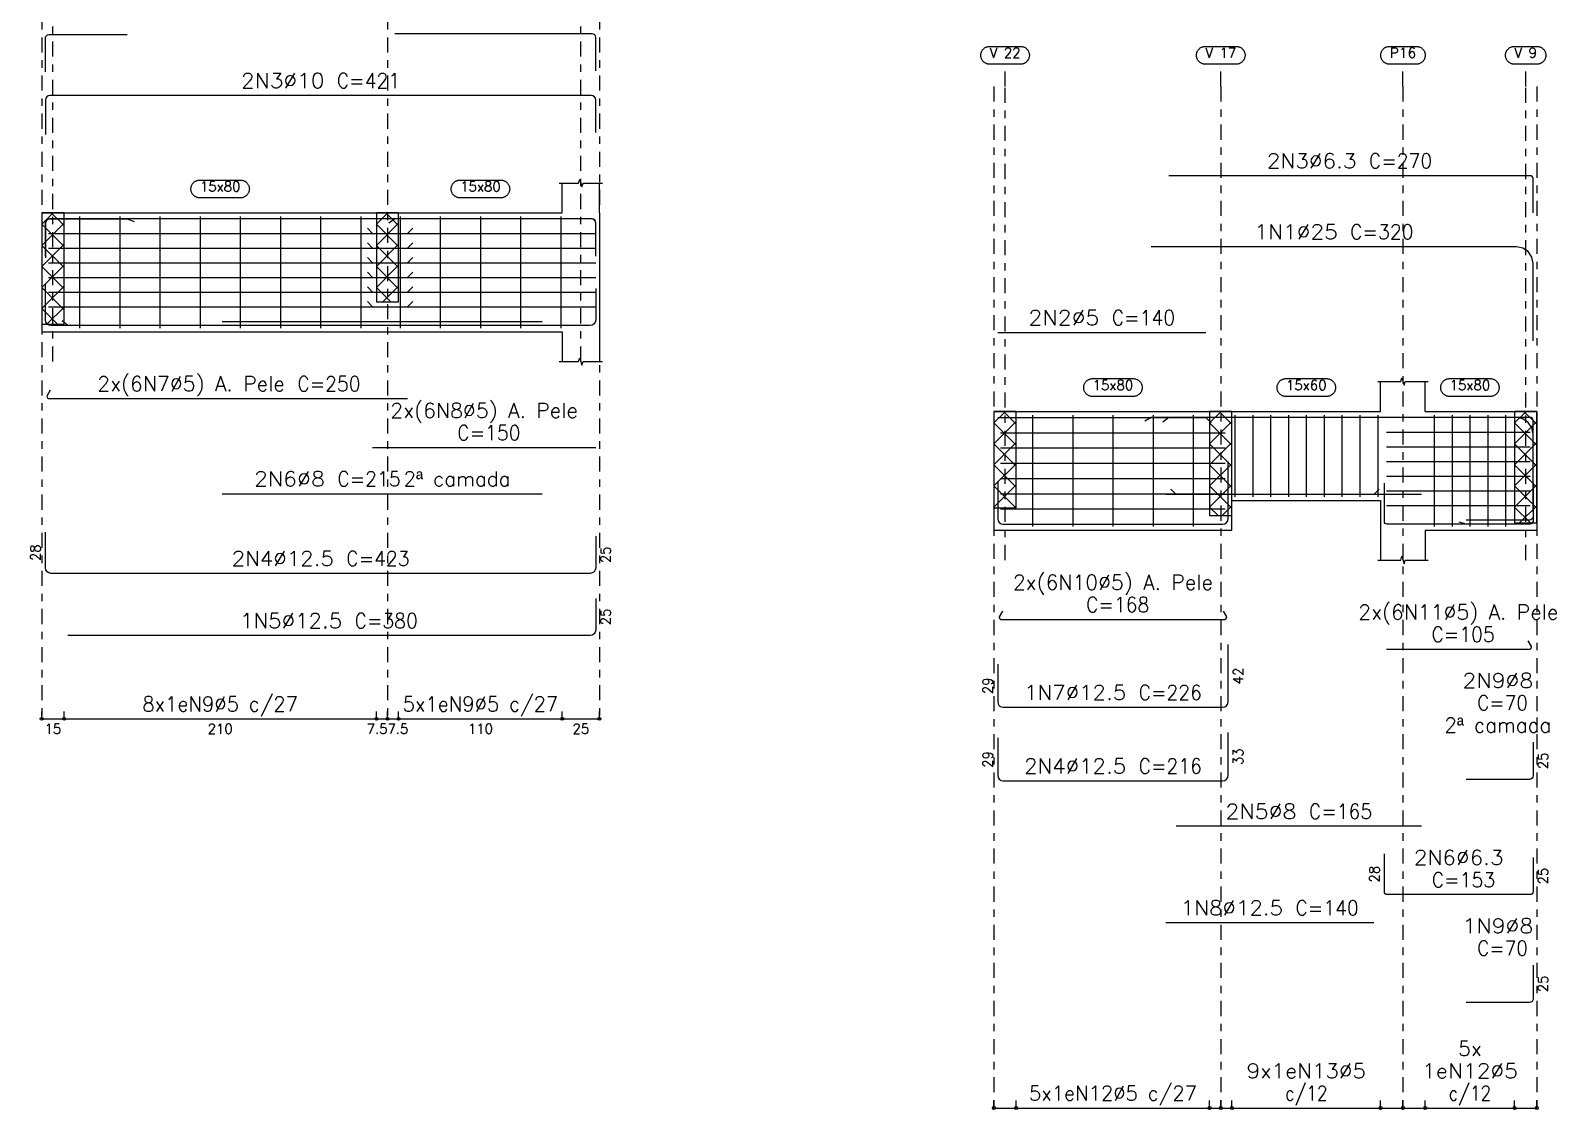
# Model space of a CAD drawing. Header units: millimetres. Extents: x 0 to 119, y 0 to 84.
# Drawn here: x 49.16 to 69.68, y 38.55 to 53.07 of the extents above; entities that cross this region are included whole.
import ezdxf
from ezdxf.enums import TextEntityAlignment as Align

# ---------------------------------------------------------------- set-up
doc = ezdxf.new("R2010")
doc.units = ezdxf.units.MM
doc.linetypes.add('CYPE_RAYAPUNTO', pattern=[0.4125, 0.2025, -0.105, 0, -0.105])
for name, color, linetype, lineweight in [('ARM_LONGITUDINAL_Ø10', 103, 'Continuous', 9), ('ARM_LONGITUDINAL_Ø12_5', 51, 'Continuous', 9), ('ARM_LONGITUDINAL_Ø25', 20, 'Continuous', 9), ('ARM_LONGITUDINAL_Ø5', 151, 'Continuous', 9), ('ARM_LONGITUDINAL_Ø6_3', 32, 'Continuous', 9), ('ARM_LONGITUDINAL_Ø8', 32, 'Continuous', 9), ('ARM_TRANSVERSAL_Ø5', 151, 'Continuous', 9), ('ELE_ARM_TRANS_TXT_EST', 3, 'Continuous', 9), ('ELE_CONT_NOS', 122, 'Continuous', 9), ('ELE_CONT_VIG_CONCRETO', 2, 'Continuous', 9), ('ELE_COT_COT_ANCORAGENS', 3, 'Continuous', 0), ('ELE_COT_COT_EST', 3, 'Continuous', 0), ('ELE_COT_COT_LIN_APOIOS', 2, 'CYPE_RAYAPUNTO', 0), ('ELE_COT_TEXTOS_ESTRIBOS', 122, 'Continuous', 0), ('ELE_REF_COT_LIN_AUX_COTA', 2, 'CYPE_RAYAPUNTO', 9), ('ELE_REF_REF_NOME', 3, 'Continuous', 9), ('ELE_REF_REF_REFERENCIA', 3, 'Continuous', 9), ('ELE_REF_TEXTO_REF_NOME', 3, 'Continuous', 9), ('ELE_REF_TEXTO_REF_REFERENCIA', 3, 'Continuous', 9), ('POR_ARM_LONG_ARM_TEXTOS', 3, 'Continuous', 9), ('POR_ARM_LONG_TXT_COMP', 3, 'Continuous', 9), ('POR_ARM_LONG_TXT_IND_LAYER_ARM_LONG', 3, 'Continuous', 9)]:
    doc.layers.add(name, color=color, linetype=linetype, lineweight=lineweight)
doc.styles.add('CYPETXT', font='', dxfattribs={"height": 0.2})
doc.styles.get('CYPETXT').set_extended_font_data('romans')

msp = doc.modelspace()

# ---------------------------------------------------------------- linework, layer by layer
at = {"layer": 'ARM_LONGITUDINAL_Ø10'}
for points in [[(56.76, 51.692), (56.76, 52.132), (56.755, 52.155), (56.742, 52.174), (56.723, 52.187), (56.7, 52.192), (49.42, 52.192), (49.397, 52.187), (49.377, 52.174), (49.364, 52.155), (49.36, 52.132), (49.36, 51.668)], [(56.76, 50.032), (56.76, 50.472), (56.755, 50.495), (56.742, 50.515), (56.723, 50.528), (56.7, 50.532), (49.42, 50.532), (49.397, 50.528), (49.377, 50.515), (49.364, 50.495), (49.36, 50.472), (49.36, 50.008)]]:
    msp.add_lwpolyline(points, dxfattribs=at)
at = {"layer": 'ARM_LONGITUDINAL_Ø12_5'}
for p, q in [((49.66, 49.096), (49.584, 49.162)), ((67.224, 46.825), (67.295, 46.895))]:
    msp.add_line(p, q, dxfattribs=at)
for points in [[(56.76, 49.596), (56.76, 49.171), (56.754, 49.142), (56.738, 49.118), (56.713, 49.102), (56.685, 49.096), (49.435, 49.096), (49.406, 49.102), (49.382, 49.118), (49.365, 49.142), (49.36, 49.171), (49.36, 49.652)], [(56.76, 49.596), (56.76, 49.171), (56.754, 49.142), (56.738, 49.118), (56.713, 49.102), (56.685, 49.096), (49.66, 49.096)], [(62.165, 47.004), (62.165, 46.5), (62.17, 46.471), (62.187, 46.447), (62.211, 46.43), (62.24, 46.425), (65.19, 46.425), (65.218, 46.43), (65.243, 46.447), (65.259, 46.471), (65.265, 46.5), (65.265, 47.269)], [(62.165, 47.003), (62.165, 46.5), (62.17, 46.471), (62.187, 46.447), (62.211, 46.43), (62.24, 46.425), (65.19, 46.425), (65.218, 46.43), (65.243, 46.447), (65.259, 46.471), (65.265, 46.5), (65.265, 47.077)], [(67.224, 46.825), (64.424, 46.825)], [(56.76, 46.264), (56.76, 45.839), (56.754, 45.81), (56.738, 45.786), (56.713, 45.77), (56.685, 45.764), (49.435, 45.764), (49.406, 45.77), (49.382, 45.786), (49.365, 45.81), (49.36, 45.839), (49.36, 46.32)], [(56.76, 45.427), (56.76, 45.002), (56.754, 44.974), (56.738, 44.949), (56.713, 44.933), (56.685, 44.927), (49.66, 44.927)], [(62.165, 44.542), (62.165, 44.037), (62.17, 44.009), (62.187, 43.984), (62.211, 43.968), (62.24, 43.962), (65.19, 43.962), (65.218, 43.968), (65.243, 43.984), (65.259, 44.009), (65.265, 44.037), (65.265, 44.806)], [(62.165, 43.55), (62.165, 43.047), (62.17, 43.018), (62.187, 42.994), (62.211, 42.978), (62.24, 42.972), (65.19, 42.972), (65.218, 42.978), (65.243, 42.994), (65.259, 43.018), (65.265, 43.047), (65.265, 43.624)], [(67.224, 41.064), (64.424, 41.064)]]:
    msp.add_lwpolyline(points, dxfattribs=at)
at = {"layer": 'ARM_LONGITUDINAL_Ø25'}
msp.add_line((64.231, 47.861), (64.146, 47.809), dxfattribs=at)
for points in [[(69.365, 48.89), (69.365, 49.932), (69.348, 50.018), (69.299, 50.091), (69.226, 50.14), (69.14, 50.157), (64.231, 50.157)], [(69.365, 46.594), (69.365, 47.636), (69.348, 47.722), (69.299, 47.795), (69.226, 47.844), (69.14, 47.861), (64.231, 47.861)]]:
    msp.add_lwpolyline(points, dxfattribs=at)
at = {"layer": 'ARM_LONGITUDINAL_Ø5'}
for p, q in [((53.76, 50.335), (53.689, 50.406)), ((54.23, 50.335), (54.3, 50.406)), ((53.76, 50.138), (53.689, 50.209)), ((54.23, 50.138), (54.3, 50.209)), ((53.76, 49.941), (53.689, 50.011)), ((54.23, 49.941), (54.3, 50.011)), ((53.76, 49.744), (53.689, 49.814)), ((54.23, 49.744), (54.3, 49.814)), ((53.76, 49.546), (53.689, 49.617)), ((54.23, 49.546), (54.3, 49.617)), ((53.76, 49.349), (53.689, 49.42)), ((54.23, 49.349), (54.3, 49.42)), ((64.965, 47.861), (65.035, 47.79))]:
    msp.add_line(p, q, dxfattribs=at)
for points in [[(49.4, 50.335), (54.23, 50.335)], [(53.76, 50.335), (56.76, 50.335)], [(49.4, 50.138), (54.23, 50.138)], [(53.76, 50.138), (56.76, 50.138)], [(49.4, 49.941), (54.23, 49.941)], [(53.76, 49.941), (56.76, 49.941)], [(49.4, 49.744), (54.23, 49.744)], [(53.76, 49.744), (56.76, 49.744)], [(49.4, 49.546), (54.23, 49.546)], [(53.76, 49.546), (56.76, 49.546)], [(49.4, 49.349), (54.23, 49.349)], [(53.76, 49.349), (56.76, 49.349)], [(62.165, 49.003), (64.965, 49.003)], [(49.425, 48.227), (49.38, 48.149), (49.382, 48.135), (49.389, 48.123), (49.4, 48.114), (54.23, 48.114)], [(62.165, 47.861), (64.965, 47.861)], [(62.205, 47.656), (65.224, 47.656)], [(67.395, 47.664), (69.324, 47.664)], [(53.76, 47.455), (56.76, 47.455)], [(62.205, 47.45), (65.224, 47.45)], [(67.395, 47.466), (69.324, 47.466)], [(62.205, 47.245), (65.224, 47.245)], [(67.395, 47.269), (69.324, 47.269)], [(62.205, 47.04), (65.224, 47.04)], [(67.395, 47.072), (69.324, 47.072)], [(62.205, 46.835), (65.224, 46.835)], [(67.395, 46.875), (69.324, 46.875)], [(62.205, 46.63), (65.224, 46.63)], [(67.395, 46.678), (69.324, 46.678)], [(62.23, 45.255), (62.185, 45.178), (62.187, 45.164), (62.194, 45.152), (62.205, 45.143), (65.224, 45.143), (65.235, 45.152), (65.242, 45.164), (65.245, 45.178), (65.2, 45.255)], [(67.395, 44.743), (69.324, 44.743), (69.335, 44.752), (69.342, 44.764), (69.345, 44.778), (69.3, 44.855)]]:
    msp.add_lwpolyline(points, dxfattribs=at)
at = {"layer": 'ARM_LONGITUDINAL_Ø6_3'}
msp.add_line((64.465, 47.861), (64.387, 47.798), dxfattribs=at)
for points in [[(69.365, 50.612), (69.365, 51.075), (69.362, 51.089), (69.354, 51.101), (69.341, 51.11), (69.327, 51.112), (64.465, 51.112)], [(69.365, 47.361), (69.365, 47.823), (69.362, 47.837), (69.354, 47.85), (69.341, 47.858), (69.327, 47.861), (64.465, 47.861)], [(69.365, 46.925), (69.365, 46.463), (69.362, 46.448), (69.354, 46.436), (69.341, 46.428), (69.327, 46.425), (67.403, 46.425), (67.388, 46.428), (67.376, 46.436), (67.368, 46.448), (67.365, 46.463), (67.365, 46.975)], [(69.365, 41.942), (69.365, 41.48), (69.362, 41.466), (69.354, 41.453), (69.341, 41.445), (69.327, 41.442), (67.403, 41.442), (67.388, 41.445), (67.376, 41.453), (67.368, 41.466), (67.365, 41.48), (67.365, 41.992)]]:
    msp.add_lwpolyline(points, dxfattribs=at)
at = {"layer": 'ARM_LONGITUDINAL_Ø8'}
for p, q in [((50.46, 50.532), (50.553, 50.497)), ((54.06, 50.532), (53.977, 50.476)), ((64.565, 46.825), (64.494, 46.895)), ((68.465, 46.425), (68.369, 46.452))]:
    msp.add_line(p, q, dxfattribs=at)
for points in [[(49.36, 52.51), (49.36, 52.962), (49.363, 52.981), (49.374, 52.996), (49.389, 53.007), (49.408, 53.01), (50.46, 53.01)], [(56.76, 52.521), (56.76, 52.973), (56.756, 52.991), (56.746, 53.007), (56.73, 53.017), (56.712, 53.021), (54.06, 53.021)], [(49.36, 50.032), (49.36, 50.484), (49.363, 50.503), (49.374, 50.518), (49.389, 50.529), (49.408, 50.532), (50.46, 50.532)], [(56.76, 50.032), (56.76, 50.484), (56.756, 50.503), (56.746, 50.518), (56.73, 50.529), (56.712, 50.532), (54.06, 50.532)], [(51.738, 49.152), (56.038, 49.152)], [(51.738, 46.835), (56.038, 46.835)], [(67.865, 46.825), (64.565, 46.825)], [(69.365, 46.981), (69.365, 46.529), (69.361, 46.51), (69.351, 46.495), (69.335, 46.484), (69.317, 46.481), (68.465, 46.481)], [(69.365, 46.925), (69.365, 46.473), (69.361, 46.454), (69.351, 46.439), (69.335, 46.428), (69.317, 46.425), (68.465, 46.425)], [(69.365, 43.493), (69.365, 43.041), (69.361, 43.022), (69.351, 43.007), (69.335, 42.996), (69.317, 42.993), (68.465, 42.993)], [(67.865, 42.362), (64.565, 42.362)], [(69.365, 40.492), (69.365, 40.04), (69.361, 40.022), (69.351, 40.006), (69.335, 39.996), (69.317, 39.992), (68.465, 39.992)]]:
    msp.add_lwpolyline(points, dxfattribs=at)
at = {"layer": 'ARM_TRANSVERSAL_Ø5'}
for p, q in [((49.82, 50.564), (49.82, 49.064)), ((50.36, 50.564), (50.36, 49.064)), ((50.9, 50.564), (50.9, 49.064)), ((51.44, 50.564), (51.44, 49.064)), ((51.98, 50.564), (51.98, 49.064)), ((52.52, 50.564), (52.52, 49.064)), ((53.06, 50.564), (53.06, 49.064)), ((53.6, 50.564), (53.6, 49.064)), ((54.13, 50.564), (54.13, 49.064)), ((54.67, 50.564), (54.67, 49.064)), ((55.21, 50.564), (55.21, 49.064)), ((55.75, 50.564), (55.75, 49.064)), ((56.29, 50.564), (56.29, 49.064)), ((62.635, 47.893), (62.635, 46.393)), ((63.175, 47.893), (63.175, 46.393)), ((63.715, 47.893), (63.715, 46.393)), ((64.255, 47.893), (64.255, 46.393)), ((64.795, 47.893), (64.795, 46.393)), ((65.355, 47.893), (65.355, 46.793)), ((65.595, 47.893), (65.595, 46.793)), ((65.835, 47.893), (65.835, 46.793)), ((66.075, 47.893), (66.075, 46.793)), ((66.315, 47.893), (66.315, 46.793)), ((66.555, 47.893), (66.555, 46.793)), ((66.795, 47.893), (66.795, 46.793)), ((67.035, 47.893), (67.035, 46.793)), ((67.275, 47.893), (67.275, 46.793)), ((68.035, 47.893), (68.035, 46.393)), ((68.275, 47.893), (68.275, 46.393)), ((68.515, 47.893), (68.515, 46.393)), ((68.755, 47.893), (68.755, 46.393)), ((68.995, 47.893), (68.995, 46.393))]:
    msp.add_line(p, q, dxfattribs=at)
at = {"layer": 'ELE_CONT_NOS'}
for p, q in [((56.31, 50.614), (56.31, 51.014)), ((56.81, 50.614), (56.81, 51.014)), ((49.31, 50.614), (49.31, 49.014)), ((53.81, 50.614), (53.81, 50.614)), ((54.11, 50.614), (54.11, 50.614)), ((53.81, 49.014), (53.81, 49.014)), ((54.11, 49.014), (54.11, 49.014)), ((56.31, 49.014), (56.31, 48.614)), ((56.81, 49.014), (56.81, 48.614)), ((67.315, 47.943), (67.315, 48.343)), ((67.915, 47.943), (67.915, 48.343)), ((62.115, 47.943), (62.115, 46.343)), ((65.015, 47.943), (65.015, 47.943)), ((65.315, 47.943), (65.315, 47.943)), ((69.415, 47.943), (69.415, 46.343)), ((65.315, 46.743), (65.315, 46.743)), ((67.315, 46.743), (67.315, 45.943)), ((65.015, 46.343), (65.015, 46.343)), ((67.915, 46.343), (67.915, 45.943))]:
    msp.add_line(p, q, dxfattribs=at)
at = {"layer": 'ELE_CONT_NOS', "lineweight": 0}
for p, q in [((49.31, 50.459), (49.465, 50.614)), ((49.61, 50.442), (49.437, 50.614)), ((53.81, 50.459), (53.965, 50.614)), ((54.11, 50.442), (53.937, 50.614)), ((49.31, 50.176), (49.61, 50.476)), ((49.61, 50.159), (49.31, 50.459)), ((53.81, 50.176), (54.11, 50.476)), ((54.11, 50.159), (53.81, 50.459)), ((49.31, 49.893), (49.61, 50.193)), ((49.61, 49.876), (49.31, 50.176)), ((53.81, 49.893), (54.11, 50.193)), ((54.11, 49.876), (53.81, 50.176)), ((49.31, 49.61), (49.61, 49.91)), ((49.61, 49.593), (49.31, 49.893)), ((53.81, 49.61), (54.11, 49.91)), ((54.11, 49.593), (53.81, 49.893)), ((49.31, 49.328), (49.61, 49.628)), ((49.61, 49.31), (49.31, 49.61)), ((54.006, 49.414), (53.81, 49.61)), ((53.896, 49.414), (54.11, 49.628)), ((49.523, 49.114), (49.31, 49.328)), ((49.379, 49.114), (49.61, 49.345)), ((62.115, 47.787), (62.27, 47.943)), ((62.415, 47.77), (62.242, 47.943)), ((65.015, 47.787), (65.17, 47.943)), ((65.315, 47.77), (65.142, 47.943)), ((69.115, 47.787), (69.27, 47.943)), ((69.415, 47.77), (69.242, 47.943)), ((62.115, 47.505), (62.415, 47.805)), ((62.415, 47.487), (62.115, 47.787)), ((65.015, 47.505), (65.315, 47.805)), ((65.315, 47.487), (65.015, 47.787)), ((69.115, 47.505), (69.415, 47.805)), ((69.415, 47.487), (69.115, 47.787)), ((62.115, 47.222), (62.415, 47.522)), ((62.415, 47.205), (62.115, 47.505)), ((65.015, 47.222), (65.315, 47.522)), ((65.315, 47.205), (65.015, 47.505)), ((69.115, 47.222), (69.415, 47.522)), ((69.415, 47.205), (69.115, 47.505)), ((62.115, 46.939), (62.415, 47.239)), ((62.415, 46.922), (62.115, 47.222)), ((65.015, 46.939), (65.315, 47.239)), ((65.315, 46.922), (65.015, 47.222)), ((69.115, 46.939), (69.415, 47.239)), ((69.415, 46.922), (69.115, 47.222)), ((62.115, 46.656), (62.415, 46.956)), ((62.411, 46.643), (62.115, 46.939)), ((65.015, 46.656), (65.315, 46.956)), ((65.315, 46.639), (65.015, 46.939)), ((69.115, 46.656), (69.415, 46.956)), ((69.415, 46.639), (69.115, 46.939)), ((62.128, 46.643), (62.115, 46.656)), ((62.384, 46.643), (62.415, 46.673)), ((65.128, 46.543), (65.015, 46.656)), ((65.184, 46.543), (65.315, 46.673)), ((69.328, 46.443), (69.115, 46.656)), ((69.184, 46.443), (69.415, 46.673))]:
    msp.add_line(p, q, dxfattribs=at)
at = {"layer": 'ELE_CONT_NOS'}
for points in [[(56.27, 51.014), (56.53, 51.014), (56.545, 51.064), (56.575, 50.964), (56.59, 51.014), (56.85, 51.014)], [(49.31, 50.614), (49.61, 50.614)], [(53.81, 50.614), (54.11, 50.614)], [(56.81, 50.614), (56.81, 49.014)], [(49.31, 49.014), (49.61, 49.014)], [(53.81, 49.014), (54.11, 49.014)], [(56.27, 48.614), (56.53, 48.614), (56.545, 48.664), (56.575, 48.564), (56.59, 48.614), (56.85, 48.614)], [(67.275, 48.343), (67.585, 48.343), (67.6, 48.393), (67.63, 48.293), (67.645, 48.343), (67.955, 48.343)], [(62.115, 47.943), (62.415, 47.943)], [(65.015, 47.943), (65.315, 47.943)], [(69.115, 47.943), (69.415, 47.943)], [(65.015, 46.343), (65.315, 46.343), (65.315, 46.743)], [(62.115, 46.343), (62.415, 46.343)], [(69.115, 46.343), (69.415, 46.343)], [(67.275, 45.943), (67.585, 45.943), (67.6, 45.993), (67.63, 45.893), (67.645, 45.943), (67.955, 45.943)]]:
    msp.add_lwpolyline(points, dxfattribs=at)
at = {"layer": 'ELE_CONT_NOS', "lineweight": 0}
for points in [[(49.31, 50.614), (49.31, 49.114), (49.61, 49.114), (49.61, 50.614), (49.31, 50.614)], [(53.81, 50.614), (53.81, 49.414), (54.11, 49.414), (54.11, 50.614), (53.81, 50.614)], [(62.115, 47.943), (62.115, 46.643), (62.415, 46.643), (62.415, 47.943), (62.115, 47.943)], [(65.015, 47.943), (65.015, 46.543), (65.315, 46.543), (65.315, 47.943), (65.015, 47.943)], [(69.115, 47.943), (69.115, 46.443), (69.415, 46.443), (69.415, 47.943), (69.115, 47.943)]]:
    msp.add_lwpolyline(points, close=True, dxfattribs=at)
at = {"layer": 'ELE_CONT_VIG_CONCRETO'}
for p, q in [((49.61, 50.614), (53.81, 50.614)), ((54.11, 50.614), (56.31, 50.614)), ((49.61, 49.014), (53.81, 49.014)), ((54.11, 49.014), (56.31, 49.014)), ((62.415, 47.943), (65.015, 47.943)), ((65.315, 47.943), (67.315, 47.943)), ((67.915, 47.943), (69.115, 47.943)), ((65.315, 46.743), (67.315, 46.743)), ((62.415, 46.343), (65.015, 46.343)), ((67.915, 46.343), (69.115, 46.343))]:
    msp.add_line(p, q, dxfattribs=at)
at = {"layer": 'ELE_COT_COT_EST'}
for p, q in [((49.31, 43.807), (49.31, 43.907)), ((49.61, 43.807), (49.61, 43.907)), ((53.81, 43.807), (53.81, 43.907)), ((53.96, 43.807), (53.96, 43.907)), ((54.11, 43.807), (54.11, 43.907)), ((56.31, 43.807), (56.31, 43.907)), ((62.115, 38.572), (62.115, 38.672)), ((62.415, 38.572), (62.415, 38.672)), ((65.015, 38.572), (65.015, 38.672)), ((65.165, 38.572), (65.165, 38.672)), ((65.315, 38.572), (65.315, 38.672)), ((67.315, 38.572), (67.315, 38.672)), ((67.615, 38.572), (67.615, 38.672)), ((67.915, 38.572), (67.915, 38.672)), ((69.115, 38.572), (69.115, 38.672))]:
    msp.add_line(p, q, dxfattribs=at)
for points in [[(49.31, 43.807), (49.61, 43.807), (49.61, 43.907)], [(49.61, 43.807), (53.81, 43.807), (53.81, 43.907)], [(53.81, 43.807), (53.96, 43.807), (53.96, 43.907)], [(53.96, 43.807), (54.11, 43.807), (54.11, 43.907)], [(54.11, 43.807), (56.31, 43.807), (56.31, 43.907)], [(56.31, 43.807), (56.81, 43.807), (56.81, 43.907)], [(62.115, 38.572), (62.415, 38.572), (62.415, 38.672)], [(62.415, 38.572), (65.015, 38.572), (65.015, 38.672)], [(65.015, 38.572), (65.165, 38.572), (65.165, 38.672)], [(65.165, 38.572), (65.315, 38.572), (65.315, 38.672)], [(65.315, 38.572), (67.315, 38.572), (67.315, 38.672)], [(67.315, 38.572), (67.615, 38.572), (67.615, 38.672)], [(67.615, 38.572), (67.915, 38.572), (67.915, 38.672)], [(67.915, 38.572), (69.115, 38.572), (69.115, 38.672)], [(69.115, 38.572), (69.415, 38.572), (69.415, 38.672)]]:
    msp.add_lwpolyline(points, dxfattribs=at)
for centre in [(49.31, 43.807), (49.61, 43.807), (49.61, 43.807), (53.81, 43.807), (53.81, 43.807), (53.96, 43.807), (53.96, 43.807), (54.11, 43.807), (54.11, 43.807), (56.31, 43.807), (56.31, 43.807), (56.81, 43.807), (62.115, 38.572), (62.415, 38.572), (62.415, 38.572), (65.015, 38.572), (65.015, 38.572), (65.165, 38.572), (65.165, 38.572), (65.315, 38.572), (65.315, 38.572), (67.315, 38.572), (67.315, 38.572), (67.615, 38.572), (67.615, 38.572), (67.915, 38.572), (67.915, 38.572), (69.115, 38.572), (69.115, 38.572), (69.415, 38.572)]:
    msp.add_circle(centre, 0.02, dxfattribs=at)
at = {"layer": 'ELE_COT_COT_LIN_APOIOS'}
for p, q in [((49.31, 54.51), (49.31, 43.807)), ((53.96, 54.51), (53.96, 43.807)), ((56.81, 54.51), (56.81, 43.807)), ((62.115, 52.312), (62.115, 38.572)), ((65.165, 52.312), (65.165, 38.572)), ((67.615, 52.312), (67.615, 38.572)), ((69.415, 52.312), (69.415, 38.572))]:
    msp.add_line(p, q, dxfattribs=at)
at = {"layer": 'ELE_REF_COT_LIN_AUX_COTA'}
for p, q in [((49.46, 48.614), (49.46, 54.51)), ((56.56, 48.614), (56.56, 54.51)), ((62.265, 52.312), (62.265, 52.612)), ((65.165, 52.312), (65.165, 52.612)), ((67.615, 52.312), (67.615, 52.612)), ((69.265, 52.312), (69.265, 52.612)), ((62.265, 45.943), (62.265, 52.312)), ((69.265, 45.943), (69.265, 52.312))]:
    msp.add_line(p, q, dxfattribs=at)
at = {"layer": 'ELE_REF_REF_NOME'}
for points in [[(51.983, 51.054), (51.991, 51.054), (51.999, 51.053), (52.007, 51.052), (52.014, 51.05), (52.022, 51.048), (52.029, 51.045), (52.037, 51.041), (52.044, 51.037), (52.051, 51.033), (52.057, 51.028), (52.063, 51.023), (52.069, 51.018), (52.074, 51.012), (52.079, 51.005), (52.084, 50.999), (52.088, 50.992), (52.091, 50.985), (52.095, 50.977), (52.097, 50.97), (52.099, 50.962), (52.101, 50.954), (52.102, 50.946), (52.103, 50.938), (52.103, 50.93), (52.102, 50.922), (52.101, 50.914), (52.099, 50.906), (52.097, 50.899), (52.095, 50.891), (52.091, 50.884), (52.088, 50.877), (52.084, 50.87), (52.079, 50.863), (52.074, 50.857), (52.069, 50.851), (52.063, 50.845), (52.057, 50.84), (52.051, 50.835), (52.044, 50.831), (52.037, 50.827), (52.029, 50.824), (52.022, 50.821), (52.014, 50.818), (52.007, 50.817), (51.999, 50.815), (51.991, 50.814), (51.983, 50.814), (51.437, 50.814), (51.429, 50.814), (51.421, 50.815), (51.413, 50.817), (51.405, 50.818), (51.397, 50.821), (51.39, 50.824), (51.382, 50.827), (51.375, 50.831), (51.369, 50.835), (51.362, 50.84), (51.356, 50.845), (51.35, 50.851), (51.345, 50.857), (51.34, 50.863), (51.335, 50.87), (51.331, 50.877), (51.328, 50.884), (51.325, 50.891), (51.322, 50.899), (51.32, 50.906), (51.318, 50.914), (51.317, 50.922), (51.317, 50.93), (51.317, 50.938), (51.317, 50.946), (51.318, 50.954), (51.32, 50.962), (51.322, 50.97), (51.325, 50.977), (51.328, 50.985), (51.331, 50.992), (51.335, 50.999), (51.34, 51.005), (51.345, 51.012), (51.35, 51.018), (51.356, 51.023), (51.362, 51.028), (51.369, 51.033), (51.375, 51.037), (51.382, 51.041), (51.39, 51.045), (51.397, 51.048), (51.405, 51.05), (51.413, 51.052), (51.421, 51.053), (51.429, 51.054), (51.437, 51.054), (51.983, 51.054)], [(55.483, 51.054), (55.491, 51.054), (55.499, 51.053), (55.507, 51.052), (55.514, 51.05), (55.522, 51.048), (55.529, 51.045), (55.537, 51.041), (55.544, 51.037), (55.551, 51.033), (55.557, 51.028), (55.563, 51.023), (55.569, 51.018), (55.574, 51.012), (55.579, 51.005), (55.584, 50.999), (55.588, 50.992), (55.591, 50.985), (55.595, 50.977), (55.597, 50.97), (55.599, 50.962), (55.601, 50.954), (55.602, 50.946), (55.603, 50.938), (55.603, 50.93), (55.602, 50.922), (55.601, 50.914), (55.599, 50.906), (55.597, 50.899), (55.595, 50.891), (55.591, 50.884), (55.588, 50.877), (55.584, 50.87), (55.579, 50.863), (55.574, 50.857), (55.569, 50.851), (55.563, 50.845), (55.557, 50.84), (55.551, 50.835), (55.544, 50.831), (55.537, 50.827), (55.529, 50.824), (55.522, 50.821), (55.514, 50.818), (55.507, 50.817), (55.499, 50.815), (55.491, 50.814), (55.483, 50.814), (54.937, 50.814), (54.929, 50.814), (54.921, 50.815), (54.913, 50.817), (54.905, 50.818), (54.897, 50.821), (54.89, 50.824), (54.882, 50.827), (54.875, 50.831), (54.869, 50.835), (54.862, 50.84), (54.856, 50.845), (54.85, 50.851), (54.845, 50.857), (54.84, 50.863), (54.835, 50.87), (54.831, 50.877), (54.828, 50.884), (54.825, 50.891), (54.822, 50.899), (54.82, 50.906), (54.818, 50.914), (54.817, 50.922), (54.817, 50.93), (54.817, 50.938), (54.817, 50.946), (54.818, 50.954), (54.82, 50.962), (54.822, 50.97), (54.825, 50.977), (54.828, 50.985), (54.831, 50.992), (54.835, 50.999), (54.84, 51.005), (54.845, 51.012), (54.85, 51.018), (54.856, 51.023), (54.862, 51.028), (54.869, 51.033), (54.875, 51.037), (54.882, 51.041), (54.89, 51.045), (54.897, 51.048), (54.905, 51.05), (54.913, 51.052), (54.921, 51.053), (54.929, 51.054), (54.937, 51.054), (55.483, 51.054)], [(63.988, 48.383), (63.996, 48.383), (64.004, 48.382), (64.012, 48.38), (64.019, 48.379), (64.027, 48.376), (64.035, 48.373), (64.042, 48.37), (64.049, 48.366), (64.056, 48.362), (64.062, 48.357), (64.068, 48.352), (64.074, 48.346), (64.079, 48.34), (64.084, 48.334), (64.089, 48.327), (64.093, 48.32), (64.097, 48.313), (64.1, 48.306), (64.102, 48.298), (64.105, 48.291), (64.106, 48.283), (64.107, 48.275), (64.108, 48.267), (64.108, 48.259), (64.107, 48.251), (64.106, 48.243), (64.105, 48.235), (64.102, 48.227), (64.1, 48.22), (64.097, 48.212), (64.093, 48.205), (64.089, 48.198), (64.084, 48.192), (64.079, 48.185), (64.074, 48.179), (64.068, 48.174), (64.062, 48.169), (64.056, 48.164), (64.049, 48.16), (64.042, 48.156), (64.035, 48.152), (64.027, 48.149), (64.019, 48.147), (64.012, 48.145), (64.004, 48.144), (63.996, 48.143), (63.988, 48.143), (63.442, 48.143), (63.434, 48.143), (63.426, 48.144), (63.418, 48.145), (63.41, 48.147), (63.402, 48.149), (63.395, 48.152), (63.388, 48.156), (63.381, 48.16), (63.374, 48.164), (63.367, 48.169), (63.361, 48.174), (63.356, 48.179), (63.35, 48.185), (63.345, 48.192), (63.341, 48.198), (63.337, 48.205), (63.333, 48.212), (63.33, 48.22), (63.327, 48.227), (63.325, 48.235), (63.323, 48.243), (63.322, 48.251), (63.322, 48.259), (63.322, 48.267), (63.322, 48.275), (63.323, 48.283), (63.325, 48.291), (63.327, 48.298), (63.33, 48.306), (63.333, 48.313), (63.337, 48.32), (63.341, 48.327), (63.345, 48.334), (63.35, 48.34), (63.356, 48.346), (63.361, 48.352), (63.367, 48.357), (63.374, 48.362), (63.381, 48.366), (63.388, 48.37), (63.395, 48.373), (63.402, 48.376), (63.41, 48.379), (63.418, 48.38), (63.426, 48.382), (63.434, 48.383), (63.442, 48.383), (63.988, 48.383)], [(66.588, 48.383), (66.596, 48.383), (66.604, 48.382), (66.612, 48.38), (66.619, 48.379), (66.627, 48.376), (66.635, 48.373), (66.642, 48.37), (66.649, 48.366), (66.656, 48.362), (66.662, 48.357), (66.668, 48.352), (66.674, 48.346), (66.679, 48.34), (66.684, 48.334), (66.689, 48.327), (66.693, 48.32), (66.697, 48.313), (66.7, 48.306), (66.702, 48.298), (66.705, 48.291), (66.706, 48.283), (66.707, 48.275), (66.708, 48.267), (66.708, 48.259), (66.707, 48.251), (66.706, 48.243), (66.705, 48.235), (66.702, 48.227), (66.7, 48.22), (66.697, 48.212), (66.693, 48.205), (66.689, 48.198), (66.684, 48.192), (66.679, 48.185), (66.674, 48.179), (66.668, 48.174), (66.662, 48.169), (66.656, 48.164), (66.649, 48.16), (66.642, 48.156), (66.635, 48.152), (66.627, 48.149), (66.619, 48.147), (66.612, 48.145), (66.604, 48.144), (66.596, 48.143), (66.588, 48.143), (66.042, 48.143), (66.034, 48.143), (66.026, 48.144), (66.018, 48.145), (66.01, 48.147), (66.002, 48.149), (65.995, 48.152), (65.988, 48.156), (65.981, 48.16), (65.974, 48.164), (65.967, 48.169), (65.961, 48.174), (65.956, 48.179), (65.95, 48.185), (65.945, 48.192), (65.941, 48.198), (65.937, 48.205), (65.933, 48.212), (65.93, 48.22), (65.927, 48.227), (65.925, 48.235), (65.923, 48.243), (65.922, 48.251), (65.922, 48.259), (65.922, 48.267), (65.922, 48.275), (65.923, 48.283), (65.925, 48.291), (65.927, 48.298), (65.93, 48.306), (65.933, 48.313), (65.937, 48.32), (65.941, 48.327), (65.945, 48.334), (65.95, 48.34), (65.956, 48.346), (65.961, 48.352), (65.967, 48.357), (65.974, 48.362), (65.981, 48.366), (65.988, 48.37), (65.995, 48.373), (66.002, 48.376), (66.01, 48.379), (66.018, 48.38), (66.026, 48.382), (66.034, 48.383), (66.042, 48.383), (66.588, 48.383)], [(68.788, 48.383), (68.796, 48.383), (68.804, 48.382), (68.812, 48.38), (68.819, 48.379), (68.827, 48.376), (68.835, 48.373), (68.842, 48.37), (68.849, 48.366), (68.856, 48.362), (68.862, 48.357), (68.868, 48.352), (68.874, 48.346), (68.879, 48.34), (68.884, 48.334), (68.889, 48.327), (68.893, 48.32), (68.897, 48.313), (68.9, 48.306), (68.902, 48.298), (68.905, 48.291), (68.906, 48.283), (68.907, 48.275), (68.908, 48.267), (68.908, 48.259), (68.907, 48.251), (68.906, 48.243), (68.905, 48.235), (68.902, 48.227), (68.9, 48.22), (68.897, 48.212), (68.893, 48.205), (68.889, 48.198), (68.884, 48.192), (68.879, 48.185), (68.874, 48.179), (68.868, 48.174), (68.862, 48.169), (68.856, 48.164), (68.849, 48.16), (68.842, 48.156), (68.835, 48.152), (68.827, 48.149), (68.819, 48.147), (68.812, 48.145), (68.804, 48.144), (68.796, 48.143), (68.788, 48.143), (68.242, 48.143), (68.234, 48.143), (68.226, 48.144), (68.218, 48.145), (68.21, 48.147), (68.202, 48.149), (68.195, 48.152), (68.188, 48.156), (68.181, 48.16), (68.174, 48.164), (68.167, 48.169), (68.161, 48.174), (68.156, 48.179), (68.15, 48.185), (68.145, 48.192), (68.141, 48.198), (68.137, 48.205), (68.133, 48.212), (68.13, 48.22), (68.127, 48.227), (68.125, 48.235), (68.123, 48.243), (68.122, 48.251), (68.122, 48.259), (68.122, 48.267), (68.122, 48.275), (68.123, 48.283), (68.125, 48.291), (68.127, 48.298), (68.13, 48.306), (68.133, 48.313), (68.137, 48.32), (68.141, 48.327), (68.145, 48.334), (68.15, 48.34), (68.156, 48.346), (68.161, 48.352), (68.167, 48.357), (68.174, 48.362), (68.181, 48.366), (68.188, 48.37), (68.195, 48.373), (68.202, 48.376), (68.21, 48.379), (68.218, 48.38), (68.226, 48.382), (68.234, 48.383), (68.242, 48.383), (68.788, 48.383)]]:
    msp.add_lwpolyline(points, close=True, dxfattribs=at)
at = {"layer": 'ELE_REF_REF_REFERENCIA'}
for points in [[(62.472, 52.852), (62.48, 52.852), (62.488, 52.851), (62.496, 52.85), (62.503, 52.848), (62.511, 52.846), (62.519, 52.843), (62.526, 52.84), (62.533, 52.836), (62.54, 52.831), (62.546, 52.827), (62.552, 52.821), (62.558, 52.816), (62.563, 52.81), (62.568, 52.804), (62.573, 52.797), (62.577, 52.79), (62.581, 52.783), (62.584, 52.776), (62.586, 52.768), (62.589, 52.76), (62.59, 52.752), (62.591, 52.744), (62.592, 52.736), (62.592, 52.728), (62.591, 52.72), (62.59, 52.712), (62.589, 52.705), (62.586, 52.697), (62.584, 52.689), (62.581, 52.682), (62.577, 52.675), (62.573, 52.668), (62.568, 52.661), (62.563, 52.655), (62.558, 52.649), (62.552, 52.643), (62.546, 52.638), (62.54, 52.633), (62.533, 52.629), (62.526, 52.625), (62.519, 52.622), (62.511, 52.619), (62.503, 52.617), (62.496, 52.615), (62.488, 52.614), (62.48, 52.613), (62.472, 52.612), (62.058, 52.612), (62.05, 52.613), (62.042, 52.614), (62.034, 52.615), (62.026, 52.617), (62.018, 52.619), (62.011, 52.622), (62.004, 52.625), (61.997, 52.629), (61.99, 52.633), (61.983, 52.638), (61.977, 52.643), (61.972, 52.649), (61.966, 52.655), (61.961, 52.661), (61.957, 52.668), (61.953, 52.675), (61.949, 52.682), (61.946, 52.689), (61.943, 52.697), (61.941, 52.705), (61.939, 52.712), (61.938, 52.72), (61.938, 52.728), (61.938, 52.736), (61.938, 52.744), (61.939, 52.752), (61.941, 52.76), (61.943, 52.768), (61.946, 52.776), (61.949, 52.783), (61.953, 52.79), (61.957, 52.797), (61.961, 52.804), (61.966, 52.81), (61.972, 52.816), (61.977, 52.821), (61.983, 52.827), (61.99, 52.831), (61.997, 52.836), (62.004, 52.84), (62.011, 52.843), (62.018, 52.846), (62.026, 52.848), (62.034, 52.85), (62.042, 52.851), (62.05, 52.852), (62.058, 52.852), (62.472, 52.852)], [(65.372, 52.852), (65.38, 52.852), (65.388, 52.851), (65.396, 52.85), (65.403, 52.848), (65.411, 52.846), (65.419, 52.843), (65.426, 52.84), (65.433, 52.836), (65.44, 52.831), (65.446, 52.827), (65.452, 52.821), (65.458, 52.816), (65.463, 52.81), (65.468, 52.804), (65.473, 52.797), (65.477, 52.79), (65.481, 52.783), (65.484, 52.776), (65.486, 52.768), (65.489, 52.76), (65.49, 52.752), (65.491, 52.744), (65.492, 52.736), (65.492, 52.728), (65.491, 52.72), (65.49, 52.712), (65.489, 52.705), (65.486, 52.697), (65.484, 52.689), (65.481, 52.682), (65.477, 52.675), (65.473, 52.668), (65.468, 52.661), (65.463, 52.655), (65.458, 52.649), (65.452, 52.643), (65.446, 52.638), (65.44, 52.633), (65.433, 52.629), (65.426, 52.625), (65.419, 52.622), (65.411, 52.619), (65.403, 52.617), (65.396, 52.615), (65.388, 52.614), (65.38, 52.613), (65.372, 52.612), (64.958, 52.612), (64.95, 52.613), (64.942, 52.614), (64.934, 52.615), (64.926, 52.617), (64.918, 52.619), (64.911, 52.622), (64.904, 52.625), (64.897, 52.629), (64.89, 52.633), (64.883, 52.638), (64.877, 52.643), (64.872, 52.649), (64.866, 52.655), (64.861, 52.661), (64.857, 52.668), (64.853, 52.675), (64.849, 52.682), (64.846, 52.689), (64.843, 52.697), (64.841, 52.705), (64.839, 52.712), (64.838, 52.72), (64.838, 52.728), (64.838, 52.736), (64.838, 52.744), (64.839, 52.752), (64.841, 52.76), (64.843, 52.768), (64.846, 52.776), (64.849, 52.783), (64.853, 52.79), (64.857, 52.797), (64.861, 52.804), (64.866, 52.81), (64.872, 52.816), (64.877, 52.821), (64.883, 52.827), (64.89, 52.831), (64.897, 52.836), (64.904, 52.84), (64.911, 52.843), (64.918, 52.846), (64.926, 52.848), (64.934, 52.85), (64.942, 52.851), (64.95, 52.852), (64.958, 52.852), (65.372, 52.852)], [(67.794, 52.852), (67.802, 52.852), (67.81, 52.851), (67.818, 52.85), (67.825, 52.848), (67.833, 52.846), (67.841, 52.843), (67.848, 52.84), (67.855, 52.836), (67.862, 52.831), (67.868, 52.827), (67.874, 52.821), (67.88, 52.816), (67.885, 52.81), (67.89, 52.804), (67.895, 52.797), (67.899, 52.79), (67.903, 52.783), (67.906, 52.776), (67.908, 52.768), (67.911, 52.76), (67.912, 52.752), (67.913, 52.744), (67.914, 52.736), (67.914, 52.728), (67.913, 52.72), (67.912, 52.712), (67.911, 52.705), (67.908, 52.697), (67.906, 52.689), (67.903, 52.682), (67.899, 52.675), (67.895, 52.668), (67.89, 52.661), (67.885, 52.655), (67.88, 52.649), (67.874, 52.643), (67.868, 52.638), (67.862, 52.633), (67.855, 52.629), (67.848, 52.625), (67.841, 52.622), (67.833, 52.619), (67.825, 52.617), (67.818, 52.615), (67.81, 52.614), (67.802, 52.613), (67.794, 52.612), (67.436, 52.612), (67.428, 52.613), (67.42, 52.614), (67.412, 52.615), (67.404, 52.617), (67.396, 52.619), (67.389, 52.622), (67.382, 52.625), (67.375, 52.629), (67.368, 52.633), (67.361, 52.638), (67.355, 52.643), (67.35, 52.649), (67.344, 52.655), (67.339, 52.661), (67.335, 52.668), (67.331, 52.675), (67.327, 52.682), (67.324, 52.689), (67.321, 52.697), (67.319, 52.705), (67.317, 52.712), (67.316, 52.72), (67.316, 52.728), (67.316, 52.736), (67.316, 52.744), (67.317, 52.752), (67.319, 52.76), (67.321, 52.768), (67.324, 52.776), (67.327, 52.783), (67.331, 52.79), (67.335, 52.797), (67.339, 52.804), (67.344, 52.81), (67.35, 52.816), (67.355, 52.821), (67.361, 52.827), (67.368, 52.831), (67.375, 52.836), (67.382, 52.84), (67.389, 52.843), (67.396, 52.846), (67.404, 52.848), (67.412, 52.85), (67.42, 52.851), (67.428, 52.852), (67.436, 52.852), (67.794, 52.852)], [(69.416, 52.852), (69.424, 52.852), (69.432, 52.851), (69.44, 52.85), (69.447, 52.848), (69.455, 52.846), (69.463, 52.843), (69.47, 52.84), (69.477, 52.836), (69.484, 52.831), (69.49, 52.827), (69.496, 52.821), (69.502, 52.816), (69.507, 52.81), (69.512, 52.804), (69.517, 52.797), (69.521, 52.79), (69.525, 52.783), (69.528, 52.776), (69.53, 52.768), (69.533, 52.76), (69.534, 52.752), (69.535, 52.744), (69.536, 52.736), (69.536, 52.728), (69.535, 52.72), (69.534, 52.712), (69.533, 52.705), (69.53, 52.697), (69.528, 52.689), (69.525, 52.682), (69.521, 52.675), (69.517, 52.668), (69.512, 52.661), (69.507, 52.655), (69.502, 52.649), (69.496, 52.643), (69.49, 52.638), (69.484, 52.633), (69.477, 52.629), (69.47, 52.625), (69.463, 52.622), (69.455, 52.619), (69.447, 52.617), (69.44, 52.615), (69.432, 52.614), (69.424, 52.613), (69.416, 52.612), (69.114, 52.612), (69.106, 52.613), (69.098, 52.614), (69.09, 52.615), (69.082, 52.617), (69.074, 52.619), (69.067, 52.622), (69.06, 52.625), (69.053, 52.629), (69.046, 52.633), (69.039, 52.638), (69.033, 52.643), (69.028, 52.649), (69.022, 52.655), (69.017, 52.661), (69.013, 52.668), (69.009, 52.675), (69.005, 52.682), (69.002, 52.689), (68.999, 52.697), (68.997, 52.705), (68.995, 52.712), (68.994, 52.72), (68.994, 52.728), (68.994, 52.736), (68.994, 52.744), (68.995, 52.752), (68.997, 52.76), (68.999, 52.768), (69.002, 52.776), (69.005, 52.783), (69.009, 52.79), (69.013, 52.797), (69.017, 52.804), (69.022, 52.81), (69.028, 52.816), (69.033, 52.821), (69.039, 52.827), (69.046, 52.831), (69.053, 52.836), (69.06, 52.84), (69.067, 52.843), (69.074, 52.846), (69.082, 52.848), (69.09, 52.85), (69.098, 52.851), (69.106, 52.852), (69.114, 52.852), (69.416, 52.852)]]:
    msp.add_lwpolyline(points, close=True, dxfattribs=at)

# ---------------------------------------------------------------- texts
at = {"layer": 'ELE_ARM_TRANS_TXT_EST', "style": 'CYPETXT'}
for s, width, p, p2 in [('8x1eN9%%c5 c/27', 0.835131, (50.664, 43.907), (52.755, 43.907)), ('5x1eN9%%c5 c/27', 0.835131, (54.164, 43.907), (56.255, 43.907)), ('5x', 0.882353, (68.357, 39.272), (68.672, 39.272)), ('9x1eN13%%c5', 0.930974, (65.512, 38.972), (67.117, 38.972)), ('1eN12%%c5', 0.943672, (67.87, 38.972), (69.16, 38.972)), ('5x1eN12%%c5 c/27', 0.837784, (62.585, 38.672), (64.844, 38.672)), ('c/12', 0.739875, (66.03, 38.672), (66.6, 38.672)), ('c/12', 0.739875, (68.23, 38.672), (68.8, 38.672))]:
    msp.add_text(s, height=0.2, dxfattribs=dict(at, width=width)).set_placement(p, p2, align=Align.FIT)
at = {"layer": 'ELE_COT_COT_ANCORAGENS', "style": 'CYPETXT', "width": 0.872274}
for s, p, p2 in [('28', (49.293, 45.93), (49.293, 46.154)), ('25', (56.96, 45.902), (56.96, 46.126)), ('25', (56.96, 45.065), (56.96, 45.289)), ('29', (62.098, 44.14), (62.098, 44.364)), ('42', (65.465, 44.272), (65.465, 44.496)), ('29', (62.098, 43.149), (62.098, 43.373)), ('33', (65.465, 43.186), (65.465, 43.41)), ('25', (69.565, 43.131), (69.565, 43.355)), ('28', (67.298, 41.605), (67.298, 41.829)), ('25', (69.565, 41.58), (69.565, 41.804)), ('25', (69.565, 40.13), (69.565, 40.354))]:
    msp.add_text(s, height=0.1333, rotation=90, dxfattribs=at).set_placement(p, p2, align=Align.FIT)
at = {"layer": 'ELE_COT_TEXTOS_ESTRIBOS', "style": 'CYPETXT'}
for s, width, p, p2 in [('15', 0.872274, (49.348, 43.607), (49.572, 43.607)), ('210', 0.872274, (51.542, 43.607), (51.878, 43.607)), ('7.5', 0.868127, (53.68, 43.607), (53.96, 43.607)), ('7.5', 0.868127, (53.96, 43.607), (54.24, 43.607)), ('110', 0.872274, (55.042, 43.607), (55.378, 43.607)), ('25', 0.872274, (56.448, 43.607), (56.672, 43.607))]:
    msp.add_text(s, height=0.1333, dxfattribs=dict(at, width=width)).set_placement(p, p2, align=Align.FIT)
at = {"layer": 'ELE_REF_TEXTO_REF_NOME', "style": 'CYPETXT', "width": 0.876123}
for s, p, p2 in [('15x80', (51.437, 50.901), (51.983, 50.901)), ('15x80', (54.937, 50.901), (55.483, 50.901)), ('15x80', (63.442, 48.229), (63.988, 48.229)), ('15x60', (66.042, 48.229), (66.588, 48.229)), ('15x80', (68.242, 48.229), (68.788, 48.229))]:
    msp.add_text(s, height=0.1333, dxfattribs=at).set_placement(p, p2, align=Align.FIT)
at = {"layer": 'ELE_REF_TEXTO_REF_REFERENCIA', "style": 'CYPETXT'}
for s, width, p, p2 in [('V 22', 0.816032, (62.058, 52.699), (62.472, 52.699)), ('V 17', 0.816032, (64.958, 52.699), (65.372, 52.699)), ('P16', 0.91451, (67.436, 52.699), (67.794, 52.699)), ('V 9', 0.796974, (69.114, 52.699), (69.416, 52.699))]:
    msp.add_text(s, height=0.1333, dxfattribs=dict(at, width=width)).set_placement(p, p2, align=Align.FIT)
at = {"layer": 'POR_ARM_LONG_ARM_TEXTOS', "style": 'CYPETXT'}
for s, width, p, p2 in [('2N3%%c10', 0.940329, (51.99, 52.292), (53.112, 52.292)), ('2N3%%c6.3', 0.933581, (65.784, 51.212), (66.99, 51.212)), ('1N1%%c25', 0.940329, (65.616, 50.257), (66.738, 50.257)), ('2N2%%c5', 0.953428, (62.579, 49.103), (63.533, 49.103)), ('2x(6N7%%c5) A. Pele', 0.859567, (50.057, 48.214), (52.58, 48.214)), ('2x(6N8%%c5) A. Pele', 0.859567, (53.998, 47.855), (56.521, 47.855)), ('2N6%%c8', 0.953428, (52.164, 46.935), (53.118, 46.935)), ('2N4%%c12.5', 0.925627, (51.864, 45.864), (53.238, 45.864)), ('2x(6N10%%c5) A. Pele', 0.860349, (62.369, 45.543), (65.06, 45.543)), ('2x(6N11%%c5) A. Pele', 0.860349, (67.014, 45.143), (69.705, 45.143)), ('1N5%%c12.5', 0.925627, (51.976, 45.027), (53.35, 45.027)), ('2N9%%c8', 0.953428, (68.414, 44.223), (69.368, 44.223)), ('1N7%%c12.5', 0.925627, (62.519, 44.062), (63.893, 44.062)), ('2N4%%c12.5', 0.925627, (62.519, 43.072), (63.893, 43.072)), ('2N5%%c8', 0.953428, (65.229, 42.462), (66.183, 42.462)), ('2N6%%c6.3', 0.933581, (67.762, 41.842), (68.968, 41.842)), ('1N8%%c12.5', 0.925627, (64.628, 41.164), (66.002, 41.164)), ('1N9%%c8', 0.953428, (68.414, 40.922), (69.368, 40.922))]:
    msp.add_text(s, height=0.2, dxfattribs=dict(at, width=width)).set_placement(p, p2, align=Align.FIT)
at = {"layer": 'POR_ARM_LONG_TXT_COMP', "style": 'CYPETXT'}
for s, width, p, p2 in [(' C=421', 0.770929, (53.152, 52.292), (54.13, 52.292)), (' C=270', 0.770929, (67.03, 51.212), (68.008, 51.212)), (' C=320', 0.770929, (66.778, 50.257), (67.756, 50.257)), (' C=140', 0.770929, (63.573, 49.103), (64.551, 49.103)), (' C=250', 0.770929, (52.62, 48.214), (53.598, 48.214)), (' C=150', 0.770929, (54.771, 47.555), (55.749, 47.555)), (' C=215', 0.770929, (53.158, 46.935), (54.136, 46.935)), (' C=423', 0.770929, (53.278, 45.864), (54.256, 45.864)), (' C=168', 0.770929, (63.226, 45.243), (64.204, 45.243)), (' C=380', 0.770929, (53.39, 45.027), (54.368, 45.027)), (' C=105', 0.770929, (67.871, 44.843), (68.849, 44.843)), (' C=226', 0.770929, (63.933, 44.062), (64.911, 44.062)), (' C=70', 0.752788, (68.486, 43.923), (69.296, 43.923)), (' C=216', 0.770929, (63.933, 43.072), (64.911, 43.072)), (' C=165', 0.770929, (66.223, 42.462), (67.201, 42.462)), (' C=153', 0.770929, (67.876, 41.542), (68.854, 41.542)), (' C=140', 0.770929, (66.042, 41.164), (67.02, 41.164)), (' C=70', 0.752788, (68.486, 40.622), (69.296, 40.622))]:
    msp.add_text(s, height=0.2, dxfattribs=dict(at, width=width)).set_placement(p, p2, align=Align.FIT)
at = {"layer": 'POR_ARM_LONG_TXT_IND_LAYER_ARM_LONG', "style": 'CYPETXT', "width": 0.837999}
for p, p2 in [((54.176, 46.935), (55.613, 46.935)), ((68.172, 43.623), (69.609, 43.623))]:
    msp.add_text('2ª camada', height=0.2, dxfattribs=at).set_placement(p, p2, align=Align.FIT)

doc.saveas('drawing.dxf')
